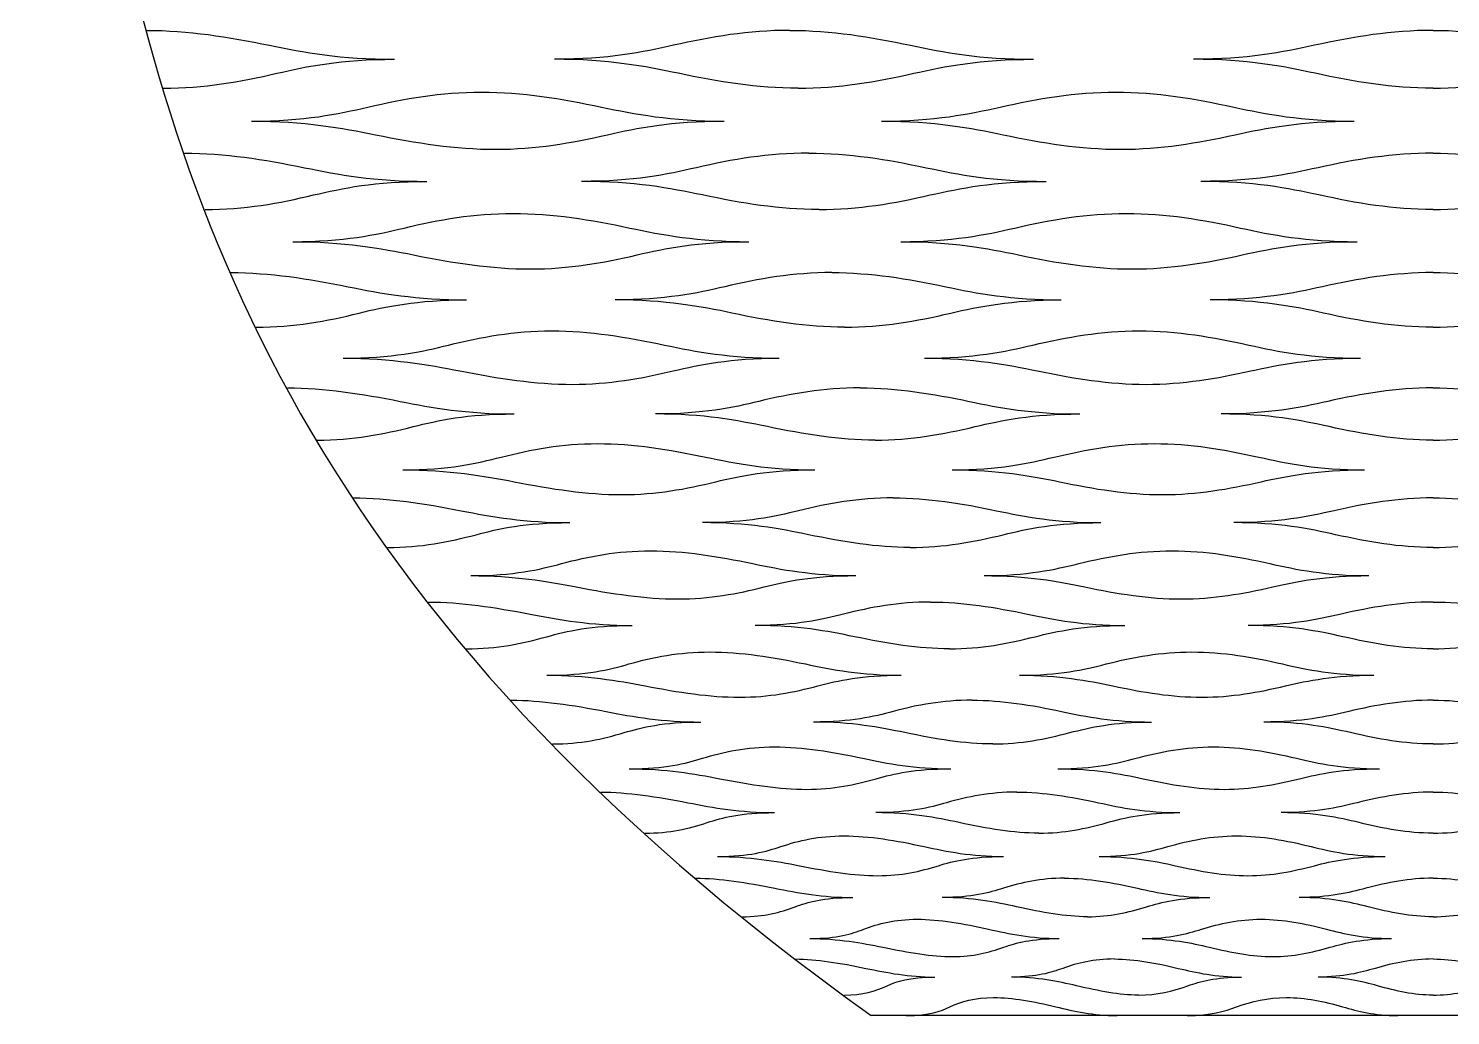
# Model space of a CAD drawing. Extents: x -15.8 to 22.7, y 5.7 to 11.5.
# Drawn here: x 1.312 to 3.404, y 5.681 to 7.133 of the extents above; entities that cross this region are included whole.
import ezdxf

# ---------------------------------------------------------------- set-up
doc = ezdxf.new("R2010")
doc.units = 0
doc.layers.add('DEFAULT', color=7, linetype='CONTINUOUS')

msp = doc.modelspace()

# ---------------------------------------------------------------- linework, layer by layer
at = {"layer": 'DEFAULT'}
msp.add_lwpolyline([(4.2047, 5.6805), (2.552, 5.6805)], dxfattribs=at)
for points, knots in [([(1.3125, 9.8123), (1.3125, 8.6318), (1.3125, 8.0416), (1.4158, 7.4513), (1.5191, 6.861), (1.7257, 6.2708), (2.552, 5.6805)], [0, 0, 0, 0, 1, 1, 1, 2, 2, 2, 2]), ([(1.4866, 7.13), (1.5475, 7.13), (1.6065, 7.1204), (1.6671, 7.108), (1.7168, 7.0977), (1.7718, 7.0874), (1.8511, 7.0874)], [0, 0, 0, 0, 1, 1, 1, 2, 2, 2, 2]), ([(2.4325, 7.13), (2.3715, 7.13), (2.3167, 7.1204), (2.2613, 7.108), (2.2161, 7.0977), (2.1654, 7.0874), (2.0861, 7.0874)], [0, 0, 0, 0, 1, 1, 1, 2, 2, 2, 2]), ([(2.4325, 7.13), (2.4934, 7.13), (2.551, 7.1204), (2.6099, 7.108), (2.6581, 7.0977), (2.7117, 7.0874), (2.791, 7.0874)], [0, 0, 0, 0, 1, 1, 1, 2, 2, 2, 2]), ([(3.3784, 7.13), (3.3174, 7.13), (3.2612, 7.1204), (3.2041, 7.108), (3.1574, 7.0977), (3.1053, 7.0874), (3.0259, 7.0874)], [0, 0, 0, 0, 1, 1, 1, 2, 2, 2, 2]), ([(3.3784, 7.13), (3.4393, 7.13), (3.4956, 7.1204), (3.5527, 7.108), (3.5994, 7.0977), (3.6515, 7.0874), (3.7308, 7.0874)], [0, 0, 0, 0, 1, 1, 1, 2, 2, 2, 2]), ([(1.5108, 7.0448), (1.571, 7.0448), (1.6239, 7.0543), (1.6778, 7.0668), (1.7218, 7.077), (1.7718, 7.0874), (1.8511, 7.0874)], [0, 0, 0, 0, 1, 1, 1, 2, 2, 2, 2]), ([(2.4446, 7.0448), (2.3844, 7.0448), (2.3274, 7.0543), (2.2683, 7.0668), (2.2198, 7.077), (2.1654, 7.0874), (2.0861, 7.0874)], [0, 0, 0, 0, 1, 1, 1, 2, 2, 2, 2]), ([(2.4446, 7.0448), (2.5048, 7.0448), (2.5591, 7.0543), (2.6147, 7.0668), (2.6602, 7.077), (2.7117, 7.0874), (2.791, 7.0874)], [0, 0, 0, 0, 1, 1, 1, 2, 2, 2, 2]), ([(3.3784, 7.0448), (3.3182, 7.0448), (3.2626, 7.0543), (3.2052, 7.0668), (3.1582, 7.077), (3.1053, 7.0874), (3.0259, 7.0874)], [0, 0, 0, 0, 1, 1, 1, 2, 2, 2, 2]), ([(3.3784, 7.0448), (3.4386, 7.0448), (3.4942, 7.0543), (3.5516, 7.0668), (3.5986, 7.077), (3.6515, 7.0874), (3.7308, 7.0874)], [0, 0, 0, 0, 1, 1, 1, 2, 2, 2, 2]), ([(1.6404, 6.9965), (1.7186, 6.9965), (1.7678, 7.0069), (1.8117, 7.0171), (1.8654, 7.0296), (1.9188, 7.0391), (1.9789, 7.0391), (2.039, 7.0391), (2.0965, 7.0296), (2.1555, 7.0171), (2.2038, 7.0069), (2.2574, 6.9965), (2.3356, 6.9965)], [0, 0, 0, 0, 1, 1, 1, 2, 2, 2, 3, 3, 3, 4, 4, 4, 4]), ([(2.5673, 6.9965), (2.6455, 6.9965), (2.6962, 7.0069), (2.7416, 7.0171), (2.797, 7.0296), (2.8518, 7.0391), (2.9119, 7.0391), (2.972, 7.0391), (3.0282, 7.0296), (3.0854, 7.0171), (3.1322, 7.0069), (3.1843, 6.9965), (3.2625, 6.9965)], [0, 0, 0, 0, 1, 1, 1, 2, 2, 2, 3, 3, 3, 4, 4, 4, 4]), ([(1.6404, 6.9965), (1.7186, 6.9965), (1.7737, 6.9864), (1.8228, 6.9765), (1.8828, 6.9643), (1.9402, 6.955), (1.9994, 6.955), (2.0587, 6.955), (2.1109, 6.9643), (2.1642, 6.9765), (2.2078, 6.9864), (2.2574, 6.9965), (2.3356, 6.9965)], [0, 0, 0, 0, 1, 1, 1, 2, 2, 2, 3, 3, 3, 4, 4, 4, 4]), ([(2.5673, 6.9965), (2.6455, 6.9965), (2.6988, 6.9864), (2.7461, 6.9765), (2.8038, 6.9643), (2.8595, 6.955), (2.9187, 6.955), (2.978, 6.955), (3.0319, 6.9643), (3.0874, 6.9765), (3.1329, 6.9864), (3.1843, 6.9965), (3.2625, 6.9965)], [0, 0, 0, 0, 1, 1, 1, 2, 2, 2, 3, 3, 3, 4, 4, 4, 4]), ([(1.5418, 6.9494), (1.601, 6.9494), (1.6589, 6.9401), (1.7187, 6.9279), (1.7676, 6.9179), (1.8217, 6.9078), (1.8985, 6.9078)], [0, 0, 0, 0, 1, 1, 1, 2, 2, 2, 2]), ([(2.4601, 6.9494), (2.4009, 6.9494), (2.348, 6.9401), (2.295, 6.9279), (2.2516, 6.9179), (2.203, 6.9078), (2.1262, 6.9078)], [0, 0, 0, 0, 1, 1, 1, 2, 2, 2, 2]), ([(2.4601, 6.9494), (2.5193, 6.9494), (2.5755, 6.9401), (2.633, 6.9279), (2.6801, 6.9179), (2.7323, 6.9078), (2.8092, 6.9078)], [0, 0, 0, 0, 1, 1, 1, 2, 2, 2, 2]), ([(3.3784, 6.9494), (3.3192, 6.9494), (3.2646, 6.9401), (3.2094, 6.9279), (3.1641, 6.9179), (3.1137, 6.9078), (3.0369, 6.9078)], [0, 0, 0, 0, 1, 1, 1, 2, 2, 2, 2]), ([(3.3784, 6.9494), (3.4376, 6.9494), (3.4921, 6.9401), (3.5474, 6.9279), (3.5927, 6.9179), (3.643, 6.9078), (3.7199, 6.9078)], [0, 0, 0, 0, 1, 1, 1, 2, 2, 2, 2]), ([(1.5722, 6.8663), (1.6304, 6.8663), (1.6808, 6.8756), (1.732, 6.8878), (1.7739, 6.8977), (1.8217, 6.9078), (1.8985, 6.9078)], [0, 0, 0, 0, 1, 1, 1, 2, 2, 2, 2]), ([(2.4753, 6.8663), (2.4171, 6.8663), (2.3616, 6.8756), (2.3037, 6.8878), (2.2563, 6.8977), (2.203, 6.9078), (2.1262, 6.9078)], [0, 0, 0, 0, 1, 1, 1, 2, 2, 2, 2]), ([(2.4753, 6.8663), (2.5335, 6.8663), (2.5856, 6.8756), (2.639, 6.8878), (2.6828, 6.8977), (2.7323, 6.9078), (2.8092, 6.9078)], [0, 0, 0, 0, 1, 1, 1, 2, 2, 2, 2]), ([(3.3784, 6.8663), (3.3202, 6.8663), (3.2664, 6.8756), (3.2107, 6.8878), (3.1651, 6.8977), (3.1137, 6.9078), (3.0369, 6.9078)], [0, 0, 0, 0, 1, 1, 1, 2, 2, 2, 2]), ([(3.3784, 6.8663), (3.4366, 6.8663), (3.4904, 6.8756), (3.5461, 6.8878), (3.5916, 6.8977), (3.643, 6.9078), (3.7199, 6.9078)], [0, 0, 0, 0, 1, 1, 1, 2, 2, 2, 2]), ([(1.7012, 6.8191), (1.7767, 6.8191), (1.8234, 6.8292), (1.8651, 6.8392), (1.9161, 6.8514), (1.9671, 6.8607), (2.0252, 6.8607), (2.0834, 6.8607), (2.1395, 6.8514), (2.1972, 6.8392), (2.2444, 6.8292), (2.2966, 6.8191), (2.3721, 6.8191)], [0, 0, 0, 0, 1, 1, 1, 2, 2, 2, 3, 3, 3, 4, 4, 4, 4]), ([(2.5957, 6.8191), (2.6712, 6.8191), (2.7197, 6.8292), (2.7633, 6.8392), (2.8164, 6.8514), (2.8692, 6.8607), (2.9273, 6.8607), (2.9855, 6.8607), (3.0399, 6.8514), (3.0953, 6.8392), (3.1407, 6.8292), (3.1911, 6.8191), (3.2666, 6.8191)], [0, 0, 0, 0, 1, 1, 1, 2, 2, 2, 3, 3, 3, 4, 4, 4, 4]), ([(1.7012, 6.8191), (1.7767, 6.8191), (1.8307, 6.8094), (1.8789, 6.7997), (1.9376, 6.7879), (1.9935, 6.7789), (2.0506, 6.7789), (2.1076, 6.7789), (2.1573, 6.7879), (2.2079, 6.7997), (2.2493, 6.8094), (2.2966, 6.8191), (2.3721, 6.8191)], [0, 0, 0, 0, 1, 1, 1, 2, 2, 2, 3, 3, 3, 4, 4, 4, 4]), ([(2.5957, 6.8191), (2.6712, 6.8191), (2.723, 6.8094), (2.7688, 6.7997), (2.8249, 6.7879), (2.8787, 6.7789), (2.9358, 6.7789), (2.9928, 6.7789), (3.0445, 6.7879), (3.0979, 6.7997), (3.1416, 6.8094), (3.1911, 6.8191), (3.2666, 6.8191)], [0, 0, 0, 0, 1, 1, 1, 2, 2, 2, 3, 3, 3, 4, 4, 4, 4]), ([(1.6104, 6.7736), (1.6674, 6.7736), (1.7241, 6.7646), (1.7826, 6.7528), (1.8304, 6.7432), (1.8832, 6.7334), (1.957, 6.7334)], [0, 0, 0, 0, 1, 1, 1, 2, 2, 2, 2]), ([(2.4944, 6.7736), (2.4374, 6.7736), (2.387, 6.7646), (2.3367, 6.7528), (2.2955, 6.7432), (2.2495, 6.7334), (2.1757, 6.7334)], [0, 0, 0, 0, 1, 1, 1, 2, 2, 2, 2]), ([(2.4944, 6.7736), (2.5514, 6.7736), (2.606, 6.7646), (2.6617, 6.7528), (2.7074, 6.7432), (2.7579, 6.7334), (2.8317, 6.7334)], [0, 0, 0, 0, 1, 1, 1, 2, 2, 2, 2]), ([(3.3784, 6.7736), (3.3214, 6.7736), (3.2689, 6.7646), (3.2158, 6.7528), (3.1724, 6.7432), (3.1242, 6.7334), (3.0504, 6.7334)], [0, 0, 0, 0, 1, 1, 1, 2, 2, 2, 2]), ([(3.3784, 6.7736), (3.4354, 6.7736), (3.4879, 6.7646), (3.5409, 6.7528), (3.5843, 6.7432), (3.6326, 6.7334), (3.7064, 6.7334)], [0, 0, 0, 0, 1, 1, 1, 2, 2, 2, 2]), ([(1.6475, 6.6932), (1.7033, 6.6932), (1.7507, 6.7022), (1.7988, 6.714), (1.8381, 6.7236), (1.8832, 6.7334), (1.957, 6.7334)], [0, 0, 0, 0, 1, 1, 1, 2, 2, 2, 2]), ([(2.513, 6.6932), (2.4572, 6.6932), (2.4035, 6.7022), (2.3473, 6.714), (2.3013, 6.7236), (2.2495, 6.7334), (2.1757, 6.7334)], [0, 0, 0, 0, 1, 1, 1, 2, 2, 2, 2]), ([(2.513, 6.6932), (2.5687, 6.6932), (2.6182, 6.7022), (2.669, 6.714), (2.7106, 6.7236), (2.7579, 6.7334), (2.8317, 6.7334)], [0, 0, 0, 0, 1, 1, 1, 2, 2, 2, 2]), ([(3.3784, 6.6932), (3.3226, 6.6932), (3.271, 6.7022), (3.2175, 6.714), (3.1737, 6.7236), (3.1242, 6.7334), (3.0504, 6.7334)], [0, 0, 0, 0, 1, 1, 1, 2, 2, 2, 2]), ([(3.3784, 6.6932), (3.4342, 6.6932), (3.4857, 6.7022), (3.5393, 6.714), (3.583, 6.7236), (3.6326, 6.7334), (3.7064, 6.7334)], [0, 0, 0, 0, 1, 1, 1, 2, 2, 2, 2]), ([(1.7754, 6.6476), (1.8475, 6.6476), (1.8913, 6.6574), (1.9304, 6.667), (1.9782, 6.6788), (2.0264, 6.6878), (2.0821, 6.6878), (2.1378, 6.6878), (2.1922, 6.6788), (2.2482, 6.667), (2.2939, 6.6574), (2.3445, 6.6476), (2.4166, 6.6476)], [0, 0, 0, 0, 1, 1, 1, 2, 2, 2, 3, 3, 3, 4, 4, 4, 4]), ([(2.6303, 6.6476), (2.7025, 6.6476), (2.7485, 6.6574), (2.7898, 6.667), (2.8403, 6.6788), (2.8906, 6.6878), (2.9463, 6.6878), (3.002, 6.6878), (3.0543, 6.6788), (3.1076, 6.667), (3.1511, 6.6574), (3.1994, 6.6476), (3.2715, 6.6476)], [0, 0, 0, 0, 1, 1, 1, 2, 2, 2, 3, 3, 3, 4, 4, 4, 4]), ([(1.7754, 6.6476), (1.8475, 6.6476), (1.9001, 6.6383), (1.9469, 6.629), (2.0041, 6.6178), (2.058, 6.6092), (2.1124, 6.6092), (2.1668, 6.6092), (2.2135, 6.6178), (2.261, 6.629), (2.2999, 6.6383), (2.3445, 6.6476), (2.4166, 6.6476)], [0, 0, 0, 0, 1, 1, 1, 2, 2, 2, 3, 3, 3, 4, 4, 4, 4]), ([(2.6303, 6.6476), (2.7025, 6.6476), (2.7523, 6.6383), (2.7965, 6.629), (2.8505, 6.6178), (2.902, 6.6092), (2.9564, 6.6092), (3.0108, 6.6092), (3.0599, 6.6178), (3.1106, 6.629), (3.1522, 6.6383), (3.1994, 6.6476), (3.2715, 6.6476)], [0, 0, 0, 0, 1, 1, 1, 2, 2, 2, 3, 3, 3, 4, 4, 4, 4]), ([(1.6934, 6.604), (1.7477, 6.604), (1.8026, 6.5954), (1.8594, 6.5841), (1.9059, 6.5749), (1.9569, 6.5656), (2.0271, 6.5656)], [0, 0, 0, 0, 1, 1, 1, 2, 2, 2, 2]), ([(2.5359, 6.604), (2.4816, 6.604), (2.434, 6.5954), (2.3868, 6.5841), (2.3482, 6.5749), (2.3052, 6.5656), (2.235, 6.5656)], [0, 0, 0, 0, 1, 1, 1, 2, 2, 2, 2]), ([(2.5359, 6.604), (2.5902, 6.604), (2.6426, 6.5954), (2.6962, 6.5841), (2.7401, 6.5749), (2.7885, 6.5656), (2.8587, 6.5656)], [0, 0, 0, 0, 1, 1, 1, 2, 2, 2, 2]), ([(3.3784, 6.604), (3.3241, 6.604), (3.2741, 6.5954), (3.2237, 6.5841), (3.1824, 6.5749), (3.1367, 6.5656), (3.0666, 6.5656)], [0, 0, 0, 0, 1, 1, 1, 2, 2, 2, 2]), ([(3.3784, 6.604), (3.4327, 6.604), (3.4827, 6.5954), (3.5331, 6.5841), (3.5743, 6.5749), (3.62, 6.5656), (3.6902, 6.5656)], [0, 0, 0, 0, 1, 1, 1, 2, 2, 2, 2]), ([(1.7372, 6.5271), (1.7901, 6.5271), (1.8341, 6.5357), (1.8786, 6.547), (1.915, 6.5562), (1.9569, 6.5656), (2.0271, 6.5656)], [0, 0, 0, 0, 1, 1, 1, 2, 2, 2, 2]), ([(2.5578, 6.5271), (2.5049, 6.5271), (2.4535, 6.5357), (2.3994, 6.547), (2.3551, 6.5562), (2.3052, 6.5656), (2.235, 6.5656)], [0, 0, 0, 0, 1, 1, 1, 2, 2, 2, 2]), ([(2.5578, 6.5271), (2.6107, 6.5271), (2.6572, 6.5357), (2.7049, 6.547), (2.7439, 6.5562), (2.7885, 6.5656), (2.8587, 6.5656)], [0, 0, 0, 0, 1, 1, 1, 2, 2, 2, 2]), ([(3.3784, 6.5271), (3.3255, 6.5271), (3.2766, 6.5357), (3.2256, 6.547), (3.184, 6.5562), (3.1367, 6.5656), (3.0666, 6.5656)], [0, 0, 0, 0, 1, 1, 1, 2, 2, 2, 2]), ([(3.3784, 6.5271), (3.4313, 6.5271), (3.4802, 6.5357), (3.5311, 6.547), (3.5728, 6.5562), (3.62, 6.5656), (3.6902, 6.5656)], [0, 0, 0, 0, 1, 1, 1, 2, 2, 2, 2]), ([(1.8631, 6.4835), (1.9313, 6.4835), (1.9717, 6.4928), (2.0078, 6.5021), (2.0519, 6.5134), (2.0969, 6.522), (2.1497, 6.522), (2.2025, 6.522), (2.2548, 6.5134), (2.3086, 6.5021), (2.3526, 6.4928), (2.401, 6.4835), (2.4692, 6.4835)], [0, 0, 0, 0, 1, 1, 1, 2, 2, 2, 3, 3, 3, 4, 4, 4, 4]), ([(2.6712, 6.4835), (2.7394, 6.4835), (2.7825, 6.4928), (2.8213, 6.5021), (2.8686, 6.5134), (2.916, 6.522), (2.9688, 6.522), (3.0216, 6.522), (3.0715, 6.5134), (3.122, 6.5021), (3.1634, 6.4928), (3.2092, 6.4835), (3.2774, 6.4835)], [0, 0, 0, 0, 1, 1, 1, 2, 2, 2, 3, 3, 3, 4, 4, 4, 4]), ([(1.8631, 6.4835), (1.9313, 6.4835), (1.9819, 6.4746), (2.0269, 6.4659), (2.082, 6.4552), (2.1337, 6.447), (2.1849, 6.447), (2.2362, 6.447), (2.2795, 6.4552), (2.3235, 6.4659), (2.3595, 6.4746), (2.401, 6.4835), (2.4692, 6.4835)], [0, 0, 0, 0, 1, 1, 1, 2, 2, 2, 3, 3, 3, 4, 4, 4, 4]), ([(2.6712, 6.4835), (2.7394, 6.4835), (2.787, 6.4746), (2.829, 6.4659), (2.8804, 6.4552), (2.9293, 6.447), (2.9806, 6.447), (3.0318, 6.447), (3.0779, 6.4552), (3.1256, 6.4659), (3.1646, 6.4746), (3.2092, 6.4835), (3.2774, 6.4835)], [0, 0, 0, 0, 1, 1, 1, 2, 2, 2, 3, 3, 3, 4, 4, 4, 4]), ([(1.7905, 6.4422), (1.8416, 6.4422), (1.8944, 6.434), (1.949, 6.4233), (1.9937, 6.4145), (2.0426, 6.4057), (2.1086, 6.4057)], [0, 0, 0, 0, 1, 1, 1, 2, 2, 2, 2]), ([(2.5844, 6.4422), (2.5333, 6.4422), (2.4889, 6.434), (2.4453, 6.4233), (2.4096, 6.4145), (2.3699, 6.4057), (2.3039, 6.4057)], [0, 0, 0, 0, 1, 1, 1, 2, 2, 2, 2]), ([(2.5844, 6.4422), (2.6356, 6.4422), (2.6855, 6.434), (2.7365, 6.4233), (2.7782, 6.4145), (2.8241, 6.4057), (2.89, 6.4057)], [0, 0, 0, 0, 1, 1, 1, 2, 2, 2, 2]), ([(3.3784, 6.4422), (3.3272, 6.4422), (3.2801, 6.434), (3.2328, 6.4233), (3.1941, 6.4145), (3.1513, 6.4057), (3.0854, 6.4057)], [0, 0, 0, 0, 1, 1, 1, 2, 2, 2, 2]), ([(3.3784, 6.4422), (3.4296, 6.4422), (3.4767, 6.434), (3.524, 6.4233), (3.5627, 6.4145), (3.6055, 6.4057), (3.6714, 6.4057)], [0, 0, 0, 0, 1, 1, 1, 2, 2, 2, 2]), ([(1.8406, 6.3692), (1.8902, 6.3692), (1.9304, 6.3773), (1.971, 6.388), (2.0042, 6.3968), (2.0426, 6.4057), (2.1086, 6.4057)], [0, 0, 0, 0, 1, 1, 1, 2, 2, 2, 2]), ([(2.6095, 6.3692), (2.56, 6.3692), (2.5113, 6.3773), (2.4597, 6.388), (2.4175, 6.3968), (2.3699, 6.4057), (2.3039, 6.4057)], [0, 0, 0, 0, 1, 1, 1, 2, 2, 2, 2]), ([(2.6095, 6.3692), (2.659, 6.3692), (2.7021, 6.3773), (2.7464, 6.388), (2.7826, 6.3968), (2.8241, 6.4057), (2.89, 6.4057)], [0, 0, 0, 0, 1, 1, 1, 2, 2, 2, 2]), ([(3.3784, 6.3692), (3.3288, 6.3692), (3.283, 6.3773), (3.235, 6.388), (3.1958, 6.3968), (3.1513, 6.4057), (3.0854, 6.4057)], [0, 0, 0, 0, 1, 1, 1, 2, 2, 2, 2]), ([(3.3784, 6.3692), (3.4279, 6.3692), (3.4738, 6.3773), (3.5217, 6.388), (3.5609, 6.3968), (3.6055, 6.4057), (3.6714, 6.4057)], [0, 0, 0, 0, 1, 1, 1, 2, 2, 2, 2]), ([(1.9634, 6.3278), (2.027, 6.3278), (2.0638, 6.3367), (2.0967, 6.3455), (2.1368, 6.3562), (2.1781, 6.3643), (2.2276, 6.3643), (2.277, 6.3643), (2.3267, 6.3562), (2.3779, 6.3455), (2.4198, 6.3367), (2.4657, 6.3278), (2.5294, 6.3278)], [0, 0, 0, 0, 1, 1, 1, 2, 2, 2, 3, 3, 3, 4, 4, 4, 4]), ([(2.718, 6.3278), (2.7817, 6.3278), (2.8215, 6.3367), (2.8574, 6.3455), (2.9012, 6.3562), (2.9453, 6.3643), (2.9948, 6.3643), (3.0442, 6.3643), (3.0911, 6.3562), (3.1386, 6.3455), (3.1775, 6.3367), (3.2204, 6.3278), (3.284, 6.3278)], [0, 0, 0, 0, 1, 1, 1, 2, 2, 2, 3, 3, 3, 4, 4, 4, 4]), ([(1.9634, 6.3278), (2.027, 6.3278), (2.0753, 6.3195), (2.1182, 6.3112), (2.1707, 6.3011), (2.2196, 6.2935), (2.2673, 6.2935), (2.315, 6.2935), (2.3546, 6.3011), (2.3947, 6.3112), (2.4276, 6.3195), (2.4657, 6.3278), (2.5294, 6.3278)], [0, 0, 0, 0, 1, 1, 1, 2, 2, 2, 3, 3, 3, 4, 4, 4, 4]), ([(2.718, 6.3278), (2.7817, 6.3278), (2.8266, 6.3195), (2.8661, 6.3112), (2.9145, 6.3011), (2.9603, 6.2935), (3.008, 6.2935), (3.0557, 6.2935), (3.0984, 6.3011), (3.1427, 6.3112), (3.1789, 6.3195), (3.2204, 6.3278), (3.284, 6.3278)], [0, 0, 0, 0, 1, 1, 1, 2, 2, 2, 3, 3, 3, 4, 4, 4, 4]), ([(1.9007, 6.2889), (1.9483, 6.2889), (1.9983, 6.2812), (2.0503, 6.2711), (2.0929, 6.2629), (2.1392, 6.2545), (2.2004, 6.2545)], [0, 0, 0, 0, 1, 1, 1, 2, 2, 2, 2]), ([(2.6395, 6.2889), (2.5919, 6.2889), (2.5512, 6.2812), (2.5115, 6.2711), (2.479, 6.2629), (2.4428, 6.2545), (2.3816, 6.2545)], [0, 0, 0, 0, 1, 1, 1, 2, 2, 2, 2]), ([(2.6395, 6.2889), (2.6871, 6.2889), (2.7341, 6.2812), (2.782, 6.2711), (2.8212, 6.2629), (2.8641, 6.2545), (2.9253, 6.2545)], [0, 0, 0, 0, 1, 1, 1, 2, 2, 2, 2]), ([(3.3784, 6.2889), (3.3308, 6.2889), (3.2869, 6.2812), (3.2431, 6.2711), (3.2073, 6.2629), (3.1677, 6.2545), (3.1065, 6.2545)], [0, 0, 0, 0, 1, 1, 1, 2, 2, 2, 2]), ([(3.3784, 6.2889), (3.426, 6.2889), (3.4698, 6.2812), (3.5136, 6.2711), (3.5495, 6.2629), (3.589, 6.2545), (3.6502, 6.2545)], [0, 0, 0, 0, 1, 1, 1, 2, 2, 2, 2]), ([(1.9565, 6.2201), (2.0023, 6.2201), (2.0385, 6.2278), (2.0748, 6.2379), (2.1045, 6.2461), (2.1392, 6.2545), (2.2004, 6.2545)], [0, 0, 0, 0, 1, 1, 1, 2, 2, 2, 2]), ([(2.6674, 6.2201), (2.6216, 6.2201), (2.576, 6.2278), (2.5274, 6.2379), (2.4877, 6.2461), (2.4428, 6.2545), (2.3816, 6.2545)], [0, 0, 0, 0, 1, 1, 1, 2, 2, 2, 2]), ([(2.6674, 6.2201), (2.7132, 6.2201), (2.7526, 6.2278), (2.793, 6.2379), (2.826, 6.2461), (2.8641, 6.2545), (2.9253, 6.2545)], [0, 0, 0, 0, 1, 1, 1, 2, 2, 2, 2]), ([(3.3784, 6.2201), (3.3326, 6.2201), (3.2901, 6.2278), (3.2456, 6.2379), (3.2092, 6.2461), (3.1677, 6.2545), (3.1065, 6.2545)], [0, 0, 0, 0, 1, 1, 1, 2, 2, 2, 2]), ([(3.3784, 6.2201), (3.4242, 6.2201), (3.4666, 6.2278), (3.5111, 6.2379), (3.5476, 6.2461), (3.589, 6.2545), (3.6502, 6.2545)], [0, 0, 0, 0, 1, 1, 1, 2, 2, 2, 2]), ([(2.075, 6.1812), (2.1336, 6.1812), (2.1664, 6.1895), (2.1958, 6.1978), (2.2317, 6.2079), (2.269, 6.2155), (2.3147, 6.2155), (2.3604, 6.2155), (2.4072, 6.2079), (2.4553, 6.1978), (2.4947, 6.1895), (2.5377, 6.1812), (2.5963, 6.1812)], [0, 0, 0, 0, 1, 1, 1, 2, 2, 2, 3, 3, 3, 4, 4, 4, 4]), ([(2.7701, 6.1812), (2.8288, 6.1812), (2.865, 6.1895), (2.8977, 6.1978), (2.9376, 6.2079), (2.9781, 6.2155), (3.0238, 6.2155), (3.0695, 6.2155), (3.1131, 6.2079), (3.1572, 6.1978), (3.1932, 6.1895), (3.2328, 6.1812), (3.2915, 6.1812)], [0, 0, 0, 0, 1, 1, 1, 2, 2, 2, 3, 3, 3, 4, 4, 4, 4]), ([(2.075, 6.1812), (2.1336, 6.1812), (2.1791, 6.1733), (2.2195, 6.1656), (2.2689, 6.1561), (2.3146, 6.1489), (2.3584, 6.1489), (2.4022, 6.1489), (2.4377, 6.1561), (2.4738, 6.1656), (2.5033, 6.1733), (2.5377, 6.1812), (2.5963, 6.1812)], [0, 0, 0, 0, 1, 1, 1, 2, 2, 2, 3, 3, 3, 4, 4, 4, 4]), ([(2.7701, 6.1812), (2.8288, 6.1812), (2.8705, 6.1733), (2.9073, 6.1656), (2.9523, 6.1561), (2.9946, 6.1489), (3.0384, 6.1489), (3.0822, 6.1489), (3.1211, 6.1561), (3.1616, 6.1656), (3.1948, 6.1733), (3.2328, 6.1812), (3.2915, 6.1812)], [0, 0, 0, 0, 1, 1, 1, 2, 2, 2, 3, 3, 3, 4, 4, 4, 4]), ([(2.0225, 6.1446), (2.0661, 6.1446), (2.1131, 6.1374), (2.162, 6.1279), (2.202, 6.1202), (2.2454, 6.1124), (2.3013, 6.1124)], [0, 0, 0, 0, 1, 1, 1, 2, 2, 2, 2]), ([(2.7004, 6.1446), (2.6567, 6.1446), (2.6199, 6.1374), (2.5844, 6.1279), (2.5553, 6.1202), (2.523, 6.1124), (2.467, 6.1124)], [0, 0, 0, 0, 1, 1, 1, 2, 2, 2, 2]), ([(2.7004, 6.1446), (2.7441, 6.1446), (2.7877, 6.1374), (2.8321, 6.1279), (2.8685, 6.1202), (2.9082, 6.1124), (2.9641, 6.1124)], [0, 0, 0, 0, 1, 1, 1, 2, 2, 2, 2]), ([(3.3784, 6.1446), (3.3347, 6.1446), (3.2945, 6.1374), (3.2545, 6.1279), (3.2218, 6.1202), (3.1858, 6.1124), (3.1298, 6.1124)], [0, 0, 0, 0, 1, 1, 1, 2, 2, 2, 2]), ([(3.3784, 6.1446), (3.4221, 6.1446), (3.4623, 6.1374), (3.5023, 6.1279), (3.535, 6.1202), (3.571, 6.1124), (3.6269, 6.1124)], [0, 0, 0, 0, 1, 1, 1, 2, 2, 2, 2]), ([(2.0831, 6.0801), (2.1249, 6.0801), (2.1568, 6.0873), (2.1886, 6.0968), (2.2147, 6.1045), (2.2454, 6.1124), (2.3013, 6.1124)], [0, 0, 0, 0, 1, 1, 1, 2, 2, 2, 2]), ([(2.7308, 6.0801), (2.689, 6.0801), (2.6469, 6.0873), (2.6017, 6.0968), (2.5648, 6.1045), (2.523, 6.1124), (2.467, 6.1124)], [0, 0, 0, 0, 1, 1, 1, 2, 2, 2, 2]), ([(2.7308, 6.0801), (2.7725, 6.0801), (2.8078, 6.0873), (2.8441, 6.0968), (2.8738, 6.1045), (2.9082, 6.1124), (2.9641, 6.1124)], [0, 0, 0, 0, 1, 1, 1, 2, 2, 2, 2]), ([(3.3784, 6.0801), (3.3366, 6.0801), (3.298, 6.0873), (3.2572, 6.0968), (3.2239, 6.1045), (3.1858, 6.1124), (3.1298, 6.1124)], [0, 0, 0, 0, 1, 1, 1, 2, 2, 2, 2]), ([(3.3784, 6.0801), (3.4201, 6.0801), (3.4588, 6.0873), (3.4996, 6.0968), (3.5329, 6.1045), (3.571, 6.1124), (3.6269, 6.1124)], [0, 0, 0, 0, 1, 1, 1, 2, 2, 2, 2]), ([(2.1963, 6.0436), (2.2495, 6.0436), (2.2782, 6.0514), (2.3038, 6.0591), (2.3352, 6.0686), (2.3684, 6.0758), (2.41, 6.0758), (2.4516, 6.0758), (2.4949, 6.0686), (2.5396, 6.0591), (2.5762, 6.0514), (2.6159, 6.0436), (2.6691, 6.0436)], [0, 0, 0, 0, 1, 1, 1, 2, 2, 2, 3, 3, 3, 4, 4, 4, 4]), ([(2.8267, 6.0436), (2.8799, 6.0436), (2.9123, 6.0514), (2.9416, 6.0591), (2.9774, 6.0686), (3.014, 6.0758), (3.0556, 6.0758), (3.0972, 6.0758), (3.1371, 6.0686), (3.1774, 6.0591), (3.2103, 6.0514), (3.2464, 6.0436), (3.2996, 6.0436)], [0, 0, 0, 0, 1, 1, 1, 2, 2, 2, 3, 3, 3, 4, 4, 4, 4]), ([(2.1963, 6.0436), (2.2495, 6.0436), (2.2918, 6.0362), (2.3293, 6.029), (2.3753, 6.0201), (2.4174, 6.0133), (2.457, 6.0133), (2.4966, 6.0133), (2.5279, 6.0201), (2.5595, 6.029), (2.5855, 6.0362), (2.6159, 6.0436), (2.6691, 6.0436)], [0, 0, 0, 0, 1, 1, 1, 2, 2, 2, 3, 3, 3, 4, 4, 4, 4]), ([(2.8267, 6.0436), (2.8799, 6.0436), (2.9183, 6.0362), (2.952, 6.029), (2.9931, 6.0201), (3.0317, 6.0133), (3.0712, 6.0133), (3.1108, 6.0133), (3.1457, 6.0201), (3.1822, 6.029), (3.212, 6.0362), (3.2464, 6.0436), (3.2996, 6.0436)], [0, 0, 0, 0, 1, 1, 1, 2, 2, 2, 3, 3, 3, 4, 4, 4, 4]), ([(2.1542, 6.0093), (2.1936, 6.0093), (2.2371, 6.0025), (2.2825, 5.9937), (2.3197, 5.9864), (2.3597, 5.9791), (2.41, 5.9791)], [0, 0, 0, 0, 1, 1, 1, 2, 2, 2, 2]), ([(2.7663, 6.0093), (2.7268, 6.0093), (2.6942, 6.0025), (2.663, 5.9937), (2.6375, 5.9864), (2.6093, 5.9791), (2.559, 5.9791)], [0, 0, 0, 0, 1, 1, 1, 2, 2, 2, 2]), ([(2.7663, 6.0093), (2.8057, 6.0093), (2.8456, 6.0025), (2.8863, 5.9937), (2.9195, 5.9864), (2.9556, 5.9791), (3.0059, 5.9791)], [0, 0, 0, 0, 1, 1, 1, 2, 2, 2, 2]), ([(3.3784, 6.0093), (3.3389, 6.0093), (3.3027, 6.0025), (3.2668, 5.9937), (3.2374, 5.9864), (3.2052, 5.9791), (3.1549, 5.9791)], [0, 0, 0, 0, 1, 1, 1, 2, 2, 2, 2]), ([(3.3784, 6.0093), (3.4178, 6.0093), (3.4541, 6.0025), (3.49, 5.9937), (3.5194, 5.9864), (3.5516, 5.9791), (3.6018, 5.9791)], [0, 0, 0, 0, 1, 1, 1, 2, 2, 2, 2]), ([(2.2189, 5.9489), (2.2563, 5.9489), (2.2837, 5.9556), (2.3109, 5.9645), (2.3332, 5.9717), (2.3597, 5.9791), (2.41, 5.9791)], [0, 0, 0, 0, 1, 1, 1, 2, 2, 2, 2]), ([(2.7987, 5.9489), (2.7613, 5.9489), (2.723, 5.9556), (2.6816, 5.9645), (2.6476, 5.9717), (2.6093, 5.9791), (2.559, 5.9791)], [0, 0, 0, 0, 1, 1, 1, 2, 2, 2, 2]), ([(2.7987, 5.9489), (2.836, 5.9489), (2.867, 5.9556), (2.899, 5.9645), (2.9251, 5.9717), (2.9556, 5.9791), (3.0059, 5.9791)], [0, 0, 0, 0, 1, 1, 1, 2, 2, 2, 2]), ([(3.3784, 5.9489), (3.341, 5.9489), (3.3064, 5.9556), (3.2697, 5.9645), (3.2396, 5.9717), (3.2052, 5.9791), (3.1549, 5.9791)], [0, 0, 0, 0, 1, 1, 1, 2, 2, 2, 2]), ([(3.3784, 5.9489), (3.4157, 5.9489), (3.4504, 5.9556), (3.4871, 5.9645), (3.5171, 5.9717), (3.5516, 5.9791), (3.6018, 5.9791)], [0, 0, 0, 0, 1, 1, 1, 2, 2, 2, 2]), ([(2.3258, 5.9146), (2.3731, 5.9146), (2.3975, 5.922), (2.4193, 5.9292), (2.446, 5.9381), (2.4748, 5.9449), (2.512, 5.9449), (2.5492, 5.9449), (2.5889, 5.9381), (2.6298, 5.9292), (2.6633, 5.922), (2.6994, 5.9146), (2.7468, 5.9146)], [0, 0, 0, 0, 1, 1, 1, 2, 2, 2, 3, 3, 3, 4, 4, 4, 4]), ([(2.8872, 5.9146), (2.9345, 5.9146), (2.9628, 5.922), (2.9885, 5.9292), (3.02, 5.9381), (3.0524, 5.9449), (3.0896, 5.9449), (3.1268, 5.9449), (3.1628, 5.9381), (3.199, 5.9292), (3.2286, 5.922), (3.2608, 5.9146), (3.3082, 5.9146)], [0, 0, 0, 0, 1, 1, 1, 2, 2, 2, 3, 3, 3, 4, 4, 4, 4]), ([(2.3258, 5.9146), (2.3731, 5.9146), (2.4119, 5.9078), (2.4464, 5.901), (2.4885, 5.8927), (2.5267, 5.8863), (2.5618, 5.8863), (2.5969, 5.8863), (2.6238, 5.8927), (2.6509, 5.901), (2.6731, 5.9078), (2.6994, 5.9146), (2.7468, 5.9146)], [0, 0, 0, 0, 1, 1, 1, 2, 2, 2, 3, 3, 3, 4, 4, 4, 4]), ([(2.8872, 5.9146), (2.9345, 5.9146), (2.9692, 5.9078), (2.9995, 5.901), (3.0366, 5.8927), (3.0711, 5.8863), (3.1062, 5.8863), (3.1413, 5.8863), (3.1719, 5.8927), (3.204, 5.901), (3.2303, 5.9078), (3.2608, 5.9146), (3.3082, 5.9146)], [0, 0, 0, 0, 1, 1, 1, 2, 2, 2, 3, 3, 3, 4, 4, 4, 4]), ([(2.2942, 5.8826), (2.3291, 5.8826), (2.3688, 5.8762), (2.4104, 5.8679), (2.4444, 5.8611), (2.4808, 5.8542), (2.5251, 5.8542)], [0, 0, 0, 0, 1, 1, 1, 2, 2, 2, 2]), ([(2.8363, 5.8826), (2.8013, 5.8826), (2.7731, 5.8762), (2.7465, 5.8679), (2.7247, 5.8611), (2.7007, 5.8542), (2.6564, 5.8542)], [0, 0, 0, 0, 1, 1, 1, 2, 2, 2, 2]), ([(2.8363, 5.8826), (2.8712, 5.8826), (2.9071, 5.8762), (2.9437, 5.8679), (2.9736, 5.8611), (3.0059, 5.8542), (3.0502, 5.8542)], [0, 0, 0, 0, 1, 1, 1, 2, 2, 2, 2]), ([(3.3784, 5.8826), (3.3434, 5.8826), (3.3114, 5.8762), (3.2798, 5.8679), (3.254, 5.8611), (3.2258, 5.8542), (3.1815, 5.8542)], [0, 0, 0, 0, 1, 1, 1, 2, 2, 2, 2]), ([(3.3784, 5.8826), (3.4133, 5.8826), (3.4454, 5.8762), (3.477, 5.8679), (3.5028, 5.8611), (3.531, 5.8542), (3.5753, 5.8542)], [0, 0, 0, 0, 1, 1, 1, 2, 2, 2, 2]), ([(2.3623, 5.8259), (2.395, 5.8259), (2.4178, 5.8323), (2.4402, 5.8406), (2.4586, 5.8474), (2.4808, 5.8542), (2.5251, 5.8542)], [0, 0, 0, 0, 1, 1, 1, 2, 2, 2, 2]), ([(2.8703, 5.8259), (2.8376, 5.8259), (2.8034, 5.8323), (2.766, 5.8406), (2.7354, 5.8474), (2.7007, 5.8542), (2.6564, 5.8542)], [0, 0, 0, 0, 1, 1, 1, 2, 2, 2, 2]), ([(2.8703, 5.8259), (2.9031, 5.8259), (2.9297, 5.8323), (2.9571, 5.8406), (2.9795, 5.8474), (3.0059, 5.8542), (3.0502, 5.8542)], [0, 0, 0, 0, 1, 1, 1, 2, 2, 2, 2]), ([(3.3784, 5.8259), (3.3456, 5.8259), (3.3152, 5.8323), (3.2828, 5.8406), (3.2563, 5.8474), (3.2258, 5.8542), (3.1815, 5.8542)], [0, 0, 0, 0, 1, 1, 1, 2, 2, 2, 2]), ([(3.3784, 5.8259), (3.4111, 5.8259), (3.4415, 5.8323), (3.4739, 5.8406), (3.5004, 5.8474), (3.531, 5.8542), (3.5753, 5.8542)], [0, 0, 0, 0, 1, 1, 1, 2, 2, 2, 2]), ([(2.462, 5.7939), (2.5032, 5.7939), (2.5231, 5.8007), (2.541, 5.8075), (2.5629, 5.8158), (2.5871, 5.8222), (2.6197, 5.8222), (2.6523, 5.8222), (2.6879, 5.8158), (2.7248, 5.8075), (2.7549, 5.8007), (2.7873, 5.7939), (2.8285, 5.7939)], [0, 0, 0, 0, 1, 1, 1, 2, 2, 2, 3, 3, 3, 4, 4, 4, 4]), ([(2.9507, 5.7939), (2.992, 5.7939), (3.016, 5.8007), (3.038, 5.8075), (3.0649, 5.8158), (3.0929, 5.8222), (3.1255, 5.8222), (3.1581, 5.8222), (3.1899, 5.8158), (3.2218, 5.8075), (3.2478, 5.8007), (3.276, 5.7939), (3.3173, 5.7939)], [0, 0, 0, 0, 1, 1, 1, 2, 2, 2, 3, 3, 3, 4, 4, 4, 4]), ([(2.462, 5.7939), (2.5032, 5.7939), (2.5382, 5.7874), (2.5693, 5.781), (2.6073, 5.7732), (2.6415, 5.7673), (2.6718, 5.7673), (2.7022, 5.7673), (2.7244, 5.7732), (2.7469, 5.781), (2.7652, 5.7874), (2.7873, 5.7939), (2.8285, 5.7939)], [0, 0, 0, 0, 1, 1, 1, 2, 2, 2, 3, 3, 3, 4, 4, 4, 4]), ([(2.9507, 5.7939), (2.992, 5.7939), (3.0227, 5.7874), (3.0495, 5.781), (3.0823, 5.7732), (3.1125, 5.7673), (3.1428, 5.7673), (3.1732, 5.7673), (3.1994, 5.7732), (3.2271, 5.781), (3.2496, 5.7874), (3.276, 5.7939), (3.3173, 5.7939)], [0, 0, 0, 0, 1, 1, 1, 2, 2, 2, 3, 3, 3, 4, 4, 4, 4]), ([(2.441, 5.7638), (2.4712, 5.7638), (2.5069, 5.7578), (2.5443, 5.75), (2.5749, 5.7437), (2.6075, 5.7372), (2.6456, 5.7372)], [0, 0, 0, 0, 1, 1, 1, 2, 2, 2, 2]), ([(2.9097, 5.7638), (2.8795, 5.7638), (2.8557, 5.7578), (2.8339, 5.75), (2.816, 5.7437), (2.7963, 5.7372), (2.7583, 5.7372)], [0, 0, 0, 0, 1, 1, 1, 2, 2, 2, 2]), ([(2.9097, 5.7638), (2.9399, 5.7638), (2.9716, 5.7578), (3.0038, 5.75), (3.0302, 5.7437), (3.0585, 5.7372), (3.0965, 5.7372)], [0, 0, 0, 0, 1, 1, 1, 2, 2, 2, 2]), ([(3.3784, 5.7638), (3.3482, 5.7638), (3.3205, 5.7578), (3.2934, 5.75), (3.2713, 5.7437), (3.2473, 5.7372), (3.2093, 5.7372)], [0, 0, 0, 0, 1, 1, 1, 2, 2, 2, 2]), ([(3.3784, 5.7638), (3.4086, 5.7638), (3.4363, 5.7578), (3.4633, 5.75), (3.4855, 5.7437), (3.5094, 5.7372), (3.5475, 5.7372)], [0, 0, 0, 0, 1, 1, 1, 2, 2, 2, 2]), ([(2.5119, 5.7106), (2.5398, 5.7106), (2.5578, 5.7166), (2.5753, 5.7244), (2.5897, 5.7307), (2.6075, 5.7372), (2.6456, 5.7372)], [0, 0, 0, 0, 1, 1, 1, 2, 2, 2, 2]), ([(2.9451, 5.7106), (2.9172, 5.7106), (2.8873, 5.7166), (2.8542, 5.7244), (2.8271, 5.7307), (2.7963, 5.7372), (2.7583, 5.7372)], [0, 0, 0, 0, 1, 1, 1, 2, 2, 2, 2]), ([(2.9451, 5.7106), (2.973, 5.7106), (2.995, 5.7166), (3.0178, 5.7244), (3.0363, 5.7307), (3.0585, 5.7372), (3.0965, 5.7372)], [0, 0, 0, 0, 1, 1, 1, 2, 2, 2, 2]), ([(3.3784, 5.7106), (3.3505, 5.7106), (3.3245, 5.7166), (3.2966, 5.7244), (3.2738, 5.7307), (3.2473, 5.7372), (3.2093, 5.7372)], [0, 0, 0, 0, 1, 1, 1, 2, 2, 2, 2]), ([(3.3784, 5.7106), (3.4063, 5.7106), (3.4323, 5.7166), (3.4602, 5.7244), (3.483, 5.7307), (3.5094, 5.7372), (3.5475, 5.7372)], [0, 0, 0, 0, 1, 1, 1, 2, 2, 2, 2]), ([(2.6037, 5.6805), (2.6385, 5.6805), (2.654, 5.687), (2.6678, 5.6934), (2.6848, 5.7012), (2.7043, 5.7071), (2.732, 5.7071), (2.7598, 5.7071), (2.7912, 5.7012), (2.8237, 5.6934), (2.8504, 5.687), (2.8787, 5.6805), (2.9136, 5.6805)], [0, 0, 0, 0, 1, 1, 1, 2, 2, 2, 3, 3, 3, 4, 4, 4, 4]), ([(3.0169, 5.6805), (3.0517, 5.6805), (3.0714, 5.687), (3.0895, 5.6934), (3.1117, 5.7012), (3.1352, 5.7071), (3.1629, 5.7071), (3.1907, 5.7071), (3.2182, 5.7012), (3.2455, 5.6934), (3.2678, 5.687), (3.2919, 5.6805), (3.3267, 5.6805)], [0, 0, 0, 0, 1, 1, 1, 2, 2, 2, 3, 3, 3, 4, 4, 4, 4])]:
    msp.add_open_spline(points, degree=3, knots=knots, dxfattribs=at)

doc.saveas('drawing.dxf')
